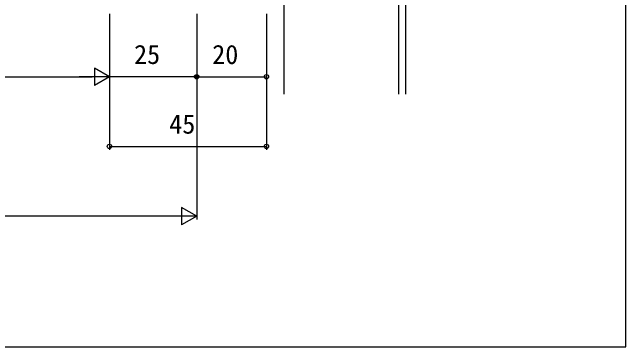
# Model space of a CAD drawing. Units: millimetres, scale not verified. Extents: x -437 to 438, y -281 to 279.
# Drawn here: x 262.3 to 438.2, y -281.2 to -185.2 of the extents above; entities that cross this region are included whole.
import ezdxf
from ezdxf.enums import TextEntityAlignment as Align

# ---------------------------------------------------------------- set-up
doc = ezdxf.new("R2010")
doc.units = ezdxf.units.MM
doc.header["$LTSCALE"] = 2
for name, color, linetype in [('0-7_YKK_D', 6, 'Continuous'), ('0-8_YKK_ZWAK', 7, 'Continuous'), ('0-9_YSS_K', 3, 'Continuous')]:
    doc.layers.add(name, color=color, linetype=linetype)
doc.styles.add('ＭＳ ゴシック', font='')
doc.styles.get('ＭＳ ゴシック').set_extended_font_data('MS Gothic')

msp = doc.modelspace()

# ---------------------------------------------------------------- linework, layer by layer
at = {"layer": '0-7_YKK_D'}
for p, q in [((290.195, -185.7), (290.195, -204.7)), ((290.195, -185.7), (290.195, -204.7)), ((290.195, -185.7), (290.195, -224.7)), ((315.195, -185.7), (315.195, -204.7)), ((315.195, -185.7), (315.195, -244.7)), ((315.195, -185.7), (315.195, -204.7)), ((335.195, -185.7), (335.195, -204.7)), ((335.195, -185.7), (335.195, -224.7)), ((290.195, -203.7), (285.865, -201.2)), ((285.865, -201.2), (285.865, -206.2)), ((-25.805, -203.7), (285.195, -203.7)), ((290.195, -203.7), (281.535, -203.7)), ((290.195, -203.7), (285.865, -206.2)), ((315.195, -203.7), (290.195, -203.7)), ((315.195, -203.7), (335.195, -203.7)), ((290.195, -223.7), (335.195, -223.7)), ((315.195, -243.7), (310.865, -241.2)), ((310.865, -241.2), (310.865, -246.2)), ((310.195, -243.7), (-35.805, -243.7)), ((315.195, -243.7), (306.535, -243.7)), ((315.195, -243.7), (310.865, -246.2))]:
    msp.add_line(p, q, dxfattribs=at)
for centre, radius in [((315.195, -203.7), 0.637), ((315.195, -203.7), 0.5), ((335.195, -203.7), 0.637), ((290.195, -223.7), 0.637), ((335.195, -223.7), 0.637)]:
    msp.add_circle(centre, radius, dxfattribs=at)
at = {"layer": '0-8_YKK_ZWAK'}
msp.add_lwpolyline([(-436.8, -281.2), (438.2, -281.2), (438.2, 243.8)], dxfattribs=at)
at = {"layer": '0-9_YSS_K'}
for p, q in [((373.195, -208.7), (373.195, -62.1)), ((375.195, -208.7), (375.195, -62.1)), ((340.195, -181.1), (340.195, -208.7))]:
    msp.add_line(p, q, dxfattribs=at)

# ---------------------------------------------------------------- texts
at = {"layer": '0-7_YKK_D', "style": 'ＭＳ ゴシック'}
for s, p in [('25', (297.241, -201.7)), ('20', (319.655, -201.7)), ('45', (307.326, -221.7))]:
    msp.add_text(s, height=5.499, dxfattribs=at).set_placement(p, align=Align.BOTTOM_LEFT)

doc.saveas('drawing.dxf')
